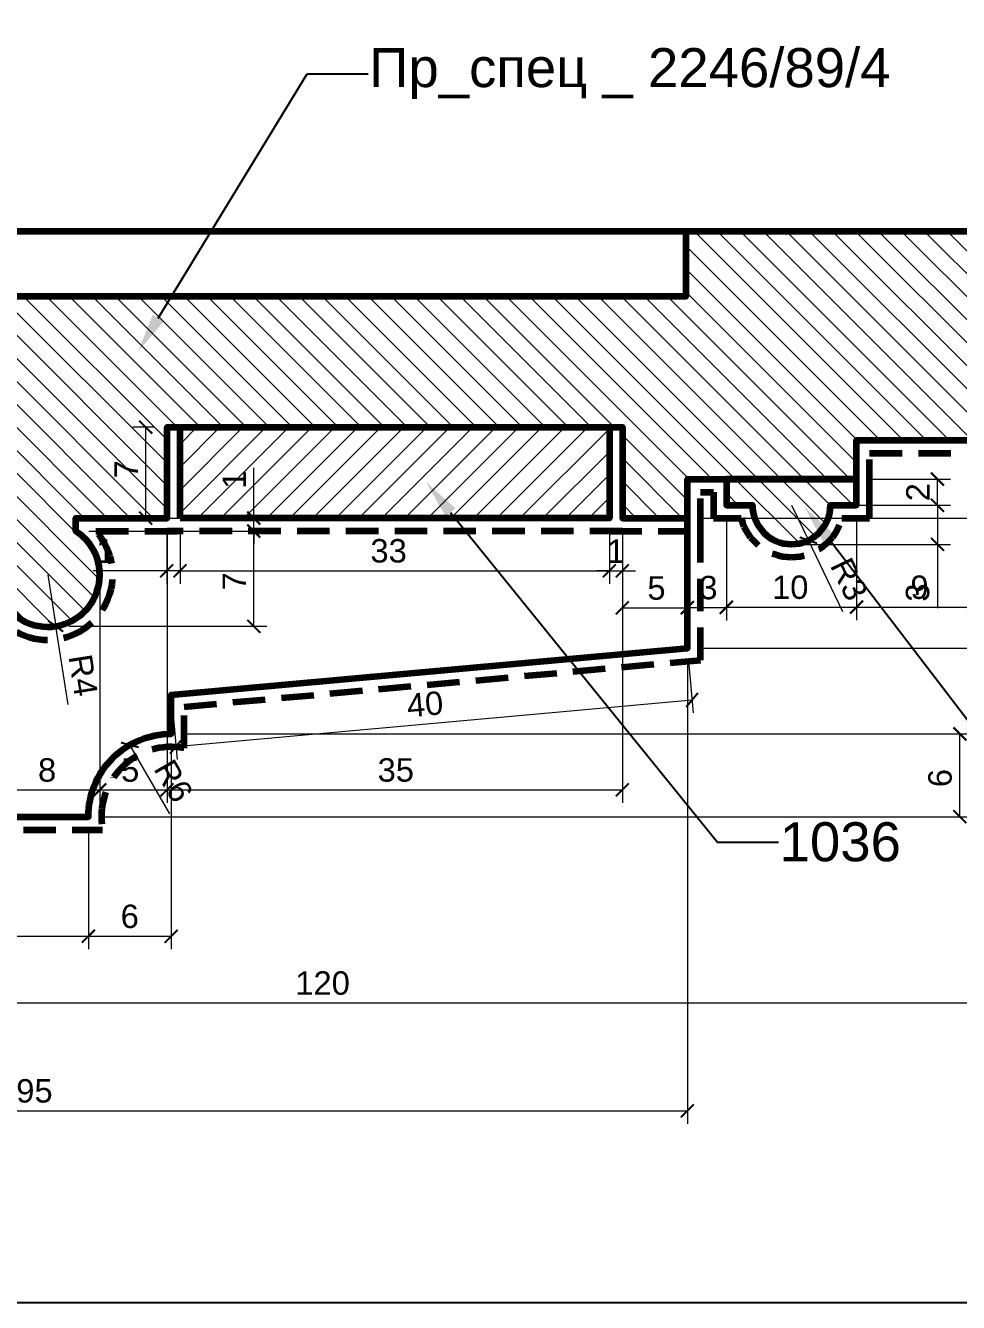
# Model space of a CAD drawing. Header units: millimetres. Extents: x -227 to 343, y -8921 to -8541.
# Drawn here: x 35 to 106.7, y -8921.5 to -8823.3 of the extents above; entities that cross this region are included whole.
import ezdxf
from ezdxf import colors
from ezdxf.entities.mleader import LeaderData, LeaderLine
from ezdxf.math import Vec2, Vec3

# ---------------------------------------------------------------- set-up
doc = ezdxf.new("R2010")
doc.units = ezdxf.units.MM
doc.linetypes.add('HIDDEN', pattern=[0.375, 0.25, -0.125])
doc.layers.add('Outside panel', color=7, linetype='Continuous', lineweight=18, true_color=0x7f5e57)
doc.layers.add('линия 15', color=7, linetype='Continuous', lineweight=15)
doc.layers.add('линия 50', color=1, linetype='Continuous', lineweight=100)
doc.layers.add('размеры в модели', color=7, linetype='Continuous')
doc.styles.get("Standard").update_dxf_attribs({"font": 'arial.ttf'})
doc.dimstyles.new('M_1', dxfattribs={"dimtxt": 1.8, "dimasz": 1, "dimexe": 1, "dimexo": 1, "dimgap": 0.6, "dimtad": 1, "dimdec": 0, "dimdsep": 46, "dimtxsty": 'Standard', "dimblk": 'ARCHTICK', "dimcen": -5, "dimclrd": 7, "dimclre": 7, "dimclrt": 7, "dimadec": 0, "dimazin": 0, "dimtfac": 1, "dimtdec": 0, "dimtmove": 0, "dimatfit": 3, "dimfxl": 1, "dimtolj": 1, "dimtzin": 0, "dimlwd": 5, "dimlwe": 5, "dimarcsym": 0})
pattern_1 = [(135, (-304103.0977, 89152.7305), (-0.8838834765, -0.8838834765), [])]

# ---------------------------------------------------------------- blocks, each defined once
blk = doc.blocks.new('_ArchTick')
at = {"color": 0, "linetype": 'ByBlock', "const_width": 0.15}
blk.add_lwpolyline([(-0.5, -0.5), (0.5, 0.5)], dxfattribs=at)
blk = doc.blocks.new('*D12')
at = {"layer": 'Defpoints', "color": 0, "ltscale": 1000, "transparency": 16777216}
for p in [(38.85, -8862.162), (52.52, -8862.162), (37.298, -8869.473)]:
    blk.add_point(p, dxfattribs=at)
at = {"layer": 'линия 15', "color": 7, "lineweight": 5, "ltscale": 1000, "transparency": 16777216}
for p, q in [((39.85, -8862.162), (53.52, -8862.162)), ((52.52, -8869.473), (52.52, -8862.162)), ((38.298, -8869.473), (53.52, -8869.473))]:
    blk.add_line(p, q, dxfattribs=at)
for p, rotation in [((52.52, -8862.162), 90), ((52.52, -8869.473), 270)]:
    blk.add_blockref('_ArchTick', p, dxfattribs=dict(at, rotation=rotation))
at = {"layer": 'линия 15', "color": 7, "ltscale": 1000, "transparency": 16777216, "insert": (51.02, -8866.027), "char_height": 1.8, "attachment_point": 5, "rotation": 90}
blk.add_mtext('\\A1;7', dxfattribs=at)
blk = doc.blocks.new('*D11')
at = {"layer": 'Defpoints', "color": 0, "ltscale": 1000, "transparency": 16777216}
for p in [(85.85, -8871.162), (46.172, -8874.749), (86.21, -8875.143)]:
    blk.add_point(p, dxfattribs=at)
at = {"layer": 'линия 15', "color": 7, "lineweight": 5, "ltscale": 1000, "transparency": 16777216}
for p, q in [((85.94, -8872.158), (86.3, -8876.139)), ((46.532, -8878.73), (86.21, -8875.143)), ((46.262, -8875.745), (46.622, -8879.726))]:
    blk.add_line(p, q, dxfattribs=at)
for p, rotation in [((86.21, -8875.143), 5.165563345147734), ((46.532, -8878.73), 185.1655633451478)]:
    blk.add_blockref('_ArchTick', p, dxfattribs=dict(at, rotation=rotation))
at = {"layer": 'линия 15', "color": 7, "ltscale": 1000, "transparency": 16777216, "insert": (65.681, -8875.474), "char_height": 1.8, "attachment_point": 5, "rotation": 5.16556}
blk.add_mtext('\\A1;40', dxfattribs=at)
blk = doc.blocks.new('*D10')
at = {"layer": 'Defpoints', "color": 0, "ltscale": 1000, "transparency": 16777216}
for p in [(42.993, -8878.601), (46.175, -8884.116)]:
    blk.add_point(p, dxfattribs=at)
at = {"layer": 'линия 15', "color": 7, "lineweight": 5, "ltscale": 1000, "transparency": 16777216}
blk.add_line((46.055, -8883.908), (42.993, -8878.601), dxfattribs=at)
at = {"layer": 'линия 15', "color": 7, "lineweight": 5, "ltscale": 1000, "transparency": 16777216, "rotation": 119.9804934253433}
blk.add_blockref('_ArchTick', (42.993, -8878.601), dxfattribs=at)
at = {"layer": 'линия 15', "color": 7, "ltscale": 1000, "transparency": 16777216, "insert": (46.346, -8881.373), "char_height": 1.8, "attachment_point": 5, "rotation": 299.98049}
blk.add_mtext('\\A1;R6', dxfattribs=at)
blk = doc.blocks.new('*D9')
at = {"layer": 'Defpoints', "color": 0, "ltscale": 1000, "transparency": 16777216}
for p in [(46.172, -8877.749), (106.794, -8877.749), (39.808, -8884.119)]:
    blk.add_point(p, dxfattribs=at)
at = {"layer": 'линия 15', "color": 7, "lineweight": 5, "ltscale": 1000, "transparency": 16777216}
for p, q in [((47.172, -8877.749), (107.794, -8877.749)), ((106.794, -8884.119), (106.794, -8877.749)), ((40.808, -8884.119), (107.794, -8884.119))]:
    blk.add_line(p, q, dxfattribs=at)
for p, rotation in [((106.794, -8877.749), 90), ((106.794, -8884.119), 270)]:
    blk.add_blockref('_ArchTick', p, dxfattribs=dict(at, rotation=rotation))
at = {"layer": 'линия 15', "color": 7, "ltscale": 1000, "transparency": 16777216, "insert": (105.275, -8881.15), "char_height": 1.8, "attachment_point": 5, "rotation": 90}
blk.add_mtext('\\A1;6', dxfattribs=at)
blk = doc.blocks.new('*D8')
at = {"layer": 'Defpoints', "color": 0, "ltscale": 1000, "transparency": 16777216}
for p in [(85.85, -8871.162), (120.135, -8871.162), (46.172, -8877.749)]:
    blk.add_point(p, dxfattribs=at)
at = {"layer": 'линия 15', "color": 7, "lineweight": 5, "ltscale": 1000, "transparency": 16777216}
for p, q in [((86.85, -8871.162), (121.135, -8871.162)), ((120.135, -8877.749), (120.135, -8871.162)), ((47.172, -8877.749), (121.135, -8877.749))]:
    blk.add_line(p, q, dxfattribs=at)
for p, rotation in [((120.135, -8871.162), 90), ((120.135, -8877.749), 270)]:
    blk.add_blockref('_ArchTick', p, dxfattribs=dict(at, rotation=rotation))
at = {"layer": 'линия 15', "color": 7, "ltscale": 1000, "transparency": 16777216, "insert": (118.635, -8874.624), "char_height": 1.8, "attachment_point": 5, "rotation": 90}
blk.add_mtext('\\A1;7', dxfattribs=at)
blk = doc.blocks.new('*D7')
at = {"layer": 'Defpoints', "color": 0, "ltscale": 1000, "transparency": 16777216}
for p in [(85.85, -8861.162), (120.135, -8861.162), (85.85, -8871.162)]:
    blk.add_point(p, dxfattribs=at)
at = {"layer": 'линия 15', "color": 7, "lineweight": 5, "ltscale": 1000, "transparency": 16777216}
for p, q in [((86.85, -8861.162), (121.135, -8861.162)), ((120.135, -8871.162), (120.135, -8861.162)), ((86.85, -8871.162), (121.135, -8871.162))]:
    blk.add_line(p, q, dxfattribs=at)
for p, rotation in [((120.135, -8861.162), 90), ((120.135, -8871.162), 270)]:
    blk.add_blockref('_ArchTick', p, dxfattribs=dict(at, rotation=rotation))
at = {"layer": 'линия 15', "color": 7, "ltscale": 1000, "transparency": 16777216, "insert": (118.616, -8865.826), "char_height": 1.8, "attachment_point": 5, "rotation": 90}
blk.add_mtext('\\A1;10', dxfattribs=at)
blk = doc.blocks.new('*D6')
at = {"layer": 'Defpoints', "color": 0, "ltscale": 1000, "transparency": 16777216}
for p in [(46.172, -8877.749), (39.808, -8884.119), (46.172, -8893.307)]:
    blk.add_point(p, dxfattribs=at)
at = {"layer": 'линия 15', "color": 7, "lineweight": 5, "ltscale": 1000, "transparency": 16777216}
for p, q in [((46.172, -8878.749), (46.172, -8894.307)), ((39.808, -8885.119), (39.808, -8894.307)), ((39.808, -8893.307), (46.172, -8893.307))]:
    blk.add_line(p, q, dxfattribs=at)
at = {"layer": 'линия 15', "color": 7, "lineweight": 5, "ltscale": 1000, "transparency": 16777216, "rotation": 180}
blk.add_blockref('_ArchTick', (39.808, -8893.307), dxfattribs=at)
at = {"layer": 'линия 15', "color": 7, "lineweight": 5, "ltscale": 1000, "transparency": 16777216}
blk.add_blockref('_ArchTick', (46.172, -8893.307), dxfattribs=at)
at = {"layer": 'линия 15', "color": 7, "ltscale": 1000, "transparency": 16777216, "insert": (42.986, -8891.788), "char_height": 1.8, "attachment_point": 5}
blk.add_mtext('\\A1;6', dxfattribs=at)
blk = doc.blocks.new('*D5')
at = {"layer": 'Defpoints', "color": 0, "ltscale": 1000, "transparency": 16777216}
for p in [(115.735, -8848.119), (-4.265, -8875.119), (115.735, -8898.439)]:
    blk.add_point(p, dxfattribs=at)
at = {"layer": 'линия 15', "color": 7, "lineweight": 5, "ltscale": 1000, "transparency": 16777216}
for p, q in [((115.735, -8849.119), (115.735, -8899.439)), ((-4.265, -8876.119), (-4.265, -8899.439)), ((-4.265, -8898.439), (115.735, -8898.439))]:
    blk.add_line(p, q, dxfattribs=at)
at = {"layer": 'линия 15', "color": 7, "lineweight": 5, "ltscale": 1000, "transparency": 16777216, "rotation": 180}
blk.add_blockref('_ArchTick', (-4.265, -8898.439), dxfattribs=at)
at = {"layer": 'линия 15', "color": 7, "lineweight": 5, "ltscale": 1000, "transparency": 16777216}
blk.add_blockref('_ArchTick', (115.735, -8898.439), dxfattribs=at)
at = {"layer": 'линия 15', "color": 7, "ltscale": 1000, "transparency": 16777216, "insert": (57.808, -8896.92), "char_height": 1.8, "attachment_point": 5}
blk.add_mtext('\\A1;120', dxfattribs=at)
blk = doc.blocks.new('*D4')
at = {"layer": 'Defpoints', "color": 0, "ltscale": 1000, "transparency": 16777216}
for p in [(85.85, -8871.162), (-9.192, -8884.119), (85.85, -8906.727)]:
    blk.add_point(p, dxfattribs=at)
at = {"layer": 'линия 15', "color": 7, "lineweight": 5, "ltscale": 1000, "transparency": 16777216}
for p, q in [((85.85, -8872.162), (85.85, -8907.727)), ((-9.192, -8885.119), (-9.192, -8907.727)), ((-9.192, -8906.727), (85.85, -8906.727))]:
    blk.add_line(p, q, dxfattribs=at)
at = {"layer": 'линия 15', "color": 7, "lineweight": 5, "ltscale": 1000, "transparency": 16777216, "rotation": 180}
blk.add_blockref('_ArchTick', (-9.192, -8906.727), dxfattribs=at)
at = {"layer": 'линия 15', "color": 7, "lineweight": 5, "ltscale": 1000, "transparency": 16777216}
blk.add_blockref('_ArchTick', (85.85, -8906.727), dxfattribs=at)
at = {"layer": 'линия 15', "color": 7, "ltscale": 1000, "transparency": 16777216, "insert": (35.66, -8905.208), "char_height": 1.8, "attachment_point": 5}
blk.add_mtext('\\A1;95', dxfattribs=at)
blk = doc.blocks.new('*D53')
at = {"layer": 'Defpoints', "color": 0, "ltscale": 1000, "transparency": 16777216}
for p in [(79.85, -8861.162), (80.85, -8861.162), (80.85, -8865.208)]:
    blk.add_point(p, dxfattribs=at)
at = {"layer": 'размеры в модели', "color": 7, "lineweight": 5, "ltscale": 1000, "transparency": 16777216}
for p, q in [((79.85, -8862.162), (79.85, -8866.208)), ((80.85, -8862.162), (80.85, -8866.208)), ((79.85, -8865.208), (78.85, -8865.208)), ((79.85, -8865.208), (80.85, -8865.208)), ((80.85, -8865.208), (81.85, -8865.208))]:
    blk.add_line(p, q, dxfattribs=at)
blk.add_blockref('_ArchTick', (79.85, -8865.208), dxfattribs=at)
at = {"layer": 'размеры в модели', "color": 7, "lineweight": 5, "ltscale": 1000, "transparency": 16777216, "rotation": 180}
blk.add_blockref('_ArchTick', (80.85, -8865.208), dxfattribs=at)
at = {"layer": 'размеры в модели', "color": 7, "ltscale": 1000, "transparency": 16777216, "insert": (80.35, -8863.704), "char_height": 1.8, "attachment_point": 5}
blk.add_mtext('\\A1;1', dxfattribs=at)
blk = doc.blocks.new('*D52')
at = {"layer": 'Defpoints', "color": 0, "ltscale": 1000, "transparency": 16777216}
for p in [(46.85, -8861.162), (79.85, -8861.162), (79.85, -8865.207)]:
    blk.add_point(p, dxfattribs=at)
at = {"layer": 'размеры в модели', "color": 7, "lineweight": 5, "ltscale": 1000, "transparency": 16777216}
for p, q in [((46.85, -8862.162), (46.85, -8866.207)), ((79.85, -8862.162), (79.85, -8866.207)), ((46.85, -8865.207), (79.85, -8865.207))]:
    blk.add_line(p, q, dxfattribs=at)
at = {"layer": 'размеры в модели', "color": 7, "lineweight": 5, "ltscale": 1000, "transparency": 16777216, "rotation": 180}
blk.add_blockref('_ArchTick', (46.85, -8865.207), dxfattribs=at)
at = {"layer": 'размеры в модели', "color": 7, "lineweight": 5, "ltscale": 1000, "transparency": 16777216}
blk.add_blockref('_ArchTick', (79.85, -8865.207), dxfattribs=at)
at = {"layer": 'размеры в модели', "color": 7, "ltscale": 1000, "transparency": 16777216, "insert": (62.884, -8863.687), "char_height": 1.8, "attachment_point": 5}
blk.add_mtext('\\A1;33', dxfattribs=at)
blk = doc.blocks.new('*D51')
at = {"layer": 'Defpoints', "color": 0, "ltscale": 1000, "transparency": 16777216}
for p in [(44.212, -8854.162), (45.843, -8854.162), (45.843, -8861.162)]:
    blk.add_point(p, dxfattribs=at)
at = {"layer": 'размеры в модели', "color": 7, "lineweight": 5, "ltscale": 1000, "transparency": 16777216}
for p, q in [((44.843, -8854.162), (43.212, -8854.162)), ((44.212, -8861.162), (44.212, -8854.162)), ((44.843, -8861.162), (43.212, -8861.162))]:
    blk.add_line(p, q, dxfattribs=at)
for p, rotation in [((44.212, -8854.162), 90), ((44.212, -8861.162), 270)]:
    blk.add_blockref('_ArchTick', p, dxfattribs=dict(at, rotation=rotation))
at = {"layer": 'размеры в модели', "color": 7, "ltscale": 1000, "transparency": 16777216, "insert": (42.712, -8857.411), "char_height": 1.8, "attachment_point": 5, "rotation": 90}
blk.add_mtext('\\A1;7', dxfattribs=at)
blk = doc.blocks.new('*D50')
at = {"layer": 'Defpoints', "color": 0, "ltscale": 1000, "transparency": 16777216}
for p in [(45.828, -8861.162), (46.85, -8861.162), (46.85, -8865.207)]:
    blk.add_point(p, dxfattribs=at)
at = {"layer": 'размеры в модели', "color": 7, "lineweight": 5, "ltscale": 1000, "transparency": 16777216}
for p, q in [((45.828, -8862.162), (45.828, -8866.207)), ((46.85, -8862.162), (46.85, -8866.207)), ((45.828, -8865.207), (40.182, -8865.207)), ((46.85, -8865.207), (45.828, -8865.207)), ((46.85, -8865.207), (47.85, -8865.207))]:
    blk.add_line(p, q, dxfattribs=at)
blk.add_blockref('_ArchTick', (45.828, -8865.207), dxfattribs=at)
at = {"layer": 'размеры в модели', "color": 7, "lineweight": 5, "ltscale": 1000, "transparency": 16777216, "rotation": 180}
blk.add_blockref('_ArchTick', (46.85, -8865.207), dxfattribs=at)
at = {"layer": 'размеры в модели', "color": 7, "ltscale": 1000, "transparency": 16777216, "insert": (41.113, -8863.703), "char_height": 1.8, "attachment_point": 5}
blk.add_mtext('\\A1;1', dxfattribs=at)
blk = doc.blocks.new('*D48')
at = {"layer": 'Defpoints', "color": 0, "ltscale": 1000, "transparency": 16777216}
for p in [(36.68, -8865.522), (37.298, -8869.473)]:
    blk.add_point(p, dxfattribs=at)
at = {"layer": 'размеры в модели', "color": 7, "lineweight": 5, "ltscale": 1000, "transparency": 16777216}
for p in [(36.68, -8865.522), (38.241, -8875.495)]:
    blk.add_line(p, (37.298, -8869.473), dxfattribs=at)
at = {"layer": 'размеры в модели', "color": 7, "lineweight": 5, "ltscale": 1000, "transparency": 16777216, "rotation": 98.89890351265475}
blk.add_blockref('_ArchTick', (37.298, -8869.473), dxfattribs=at)
at = {"layer": 'размеры в модели', "color": 7, "ltscale": 1000, "transparency": 16777216, "insert": (39.407, -8873.24), "char_height": 1.8, "attachment_point": 5, "rotation": 278.8989}
blk.add_mtext('\\A1;R4', dxfattribs=at)
blk = doc.blocks.new('*D43')
at = {"layer": 'Defpoints', "color": 0, "ltscale": 1000, "transparency": 16777216}
for p in [(38.85, -8861.162), (52.52, -8861.162), (38.85, -8862.162)]:
    blk.add_point(p, dxfattribs=at)
at = {"layer": 'размеры в модели', "color": 7, "lineweight": 5, "ltscale": 1000, "transparency": 16777216}
for p, q in [((52.52, -8861.162), (52.52, -8857.284)), ((39.85, -8861.162), (53.52, -8861.162)), ((52.52, -8862.162), (52.52, -8861.162)), ((39.85, -8862.162), (53.52, -8862.162)), ((52.52, -8862.162), (52.52, -8863.162))]:
    blk.add_line(p, q, dxfattribs=at)
for p, rotation in [((52.52, -8861.162), 270), ((52.52, -8862.162), 90)]:
    blk.add_blockref('_ArchTick', p, dxfattribs=dict(at, rotation=rotation))
at = {"layer": 'размеры в модели', "color": 7, "ltscale": 1000, "transparency": 16777216, "insert": (51.016, -8858.215), "char_height": 1.8, "attachment_point": 5, "rotation": 90}
blk.add_mtext('\\A1;1', dxfattribs=at)
blk = doc.blocks.new('*D42')
at = {"layer": 'Defpoints', "color": 0, "ltscale": 1000, "transparency": 16777216}
for p in [(98.783, -8858.162), (105.07, -8858.162), (98.784, -8860.171)]:
    blk.add_point(p, dxfattribs=at)
at = {"layer": 'размеры в модели', "color": 7, "lineweight": 5, "ltscale": 1000, "transparency": 16777216}
for p, q in [((99.783, -8858.162), (106.07, -8858.162)), ((105.07, -8860.171), (105.07, -8858.162)), ((99.784, -8860.171), (106.07, -8860.171))]:
    blk.add_line(p, q, dxfattribs=at)
for p, rotation in [((105.07, -8858.162), 90), ((105.07, -8860.171), 270)]:
    blk.add_blockref('_ArchTick', p, dxfattribs=dict(at, rotation=rotation))
at = {"layer": 'размеры в модели', "color": 7, "ltscale": 1000, "transparency": 16777216, "insert": (103.567, -8859.167), "char_height": 1.8, "attachment_point": 5, "rotation": 90}
blk.add_mtext('\\A1;2', dxfattribs=at)
blk = doc.blocks.new('*D41')
at = {"layer": 'Defpoints', "color": 0, "ltscale": 1000, "transparency": 16777216}
for p in [(96.807, -8860.168), (105.07, -8860.168), (93.789, -8863.178)]:
    blk.add_point(p, dxfattribs=at)
at = {"layer": 'размеры в модели', "color": 7, "lineweight": 5, "ltscale": 1000, "transparency": 16777216}
for p, q in [((97.807, -8860.168), (106.07, -8860.168)), ((105.07, -8860.168), (105.07, -8863.178)), ((94.789, -8863.178), (106.07, -8863.178)), ((105.07, -8863.178), (105.07, -8868.077))]:
    blk.add_line(p, q, dxfattribs=at)
for p, rotation in [((105.07, -8860.168), 90), ((105.07, -8863.178), 270)]:
    blk.add_blockref('_ArchTick', p, dxfattribs=dict(at, rotation=rotation))
at = {"layer": 'размеры в модели', "color": 7, "ltscale": 1000, "transparency": 16777216, "insert": (103.551, -8866.887), "char_height": 1.8, "attachment_point": 5, "rotation": 90}
blk.add_mtext('\\A1;3', dxfattribs=at)
blk = doc.blocks.new('*D40')
at = {"layer": 'Defpoints', "color": 0, "ltscale": 1000, "transparency": 16777216}
for p in [(93.85, -8860.162), (95.151, -8862.865)]:
    blk.add_point(p, dxfattribs=at)
at = {"layer": 'размеры в модели', "color": 7, "lineweight": 5, "ltscale": 1000, "transparency": 16777216}
for p in [(93.85, -8860.162), (97.796, -8868.365)]:
    blk.add_line(p, (95.151, -8862.865), dxfattribs=at)
at = {"layer": 'размеры в модели', "color": 7, "lineweight": 5, "ltscale": 1000, "transparency": 16777216, "rotation": 115.6872272918844}
blk.add_blockref('_ArchTick', (95.151, -8862.865), dxfattribs=at)
at = {"layer": 'размеры в модели', "color": 7, "ltscale": 1000, "transparency": 16777216, "insert": (98.276, -8865.858), "char_height": 1.8, "attachment_point": 5, "rotation": 295.68723}
blk.add_mtext('\\A1;R3', dxfattribs=at)
blk = doc.blocks.new('*D34')
at = {"layer": 'Defpoints', "color": 0, "ltscale": 1000, "transparency": 16777216}
for p in [(107.85, -8855.162), (98.85, -8860.162), (107.85, -8868.005)]:
    blk.add_point(p, dxfattribs=at)
at = {"layer": 'размеры в модели', "color": 7, "lineweight": 5, "ltscale": 1000, "transparency": 16777216}
for p, q in [((107.85, -8856.162), (107.85, -8869.005)), ((98.85, -8861.162), (98.85, -8869.005)), ((98.85, -8868.005), (107.85, -8868.005))]:
    blk.add_line(p, q, dxfattribs=at)
at = {"layer": 'размеры в модели', "color": 7, "lineweight": 5, "ltscale": 1000, "transparency": 16777216, "rotation": 180}
blk.add_blockref('_ArchTick', (98.85, -8868.005), dxfattribs=at)
at = {"layer": 'размеры в модели', "color": 7, "lineweight": 5, "ltscale": 1000, "transparency": 16777216}
blk.add_blockref('_ArchTick', (107.85, -8868.005), dxfattribs=at)
at = {"layer": 'размеры в модели', "color": 7, "ltscale": 1000, "transparency": 16777216, "insert": (103.689, -8866.486), "char_height": 1.8, "attachment_point": 5}
blk.add_mtext('\\A1;9', dxfattribs=at)
blk = doc.blocks.new('*D33')
at = {"layer": 'Defpoints', "color": 0, "ltscale": 1000, "transparency": 16777216}
for p in [(88.85, -8860.162), (98.85, -8860.162), (98.85, -8868.005)]:
    blk.add_point(p, dxfattribs=at)
at = {"layer": 'размеры в модели', "color": 7, "lineweight": 5, "ltscale": 1000, "transparency": 16777216}
for p, q in [((88.85, -8861.162), (88.85, -8869.005)), ((98.85, -8861.162), (98.85, -8869.005)), ((88.85, -8868.005), (98.85, -8868.005))]:
    blk.add_line(p, q, dxfattribs=at)
at = {"layer": 'размеры в модели', "color": 7, "lineweight": 5, "ltscale": 1000, "transparency": 16777216, "rotation": 180}
blk.add_blockref('_ArchTick', (88.85, -8868.005), dxfattribs=at)
at = {"layer": 'размеры в модели', "color": 7, "lineweight": 5, "ltscale": 1000, "transparency": 16777216}
blk.add_blockref('_ArchTick', (98.85, -8868.005), dxfattribs=at)
at = {"layer": 'размеры в модели', "color": 7, "ltscale": 1000, "transparency": 16777216, "insert": (93.754, -8866.486), "char_height": 1.8, "attachment_point": 5}
blk.add_mtext('\\A1;10', dxfattribs=at)
blk = doc.blocks.new('*D32')
at = {"layer": 'Defpoints', "color": 0, "ltscale": 1000, "transparency": 16777216}
for p in [(88.85, -8860.162), (85.85, -8861.162), (88.85, -8868.032)]:
    blk.add_point(p, dxfattribs=at)
at = {"layer": 'размеры в модели', "color": 7, "lineweight": 5, "ltscale": 1000, "transparency": 16777216}
for p, q in [((88.85, -8861.162), (88.85, -8869.032)), ((85.85, -8862.162), (85.85, -8869.032)), ((85.85, -8868.032), (88.85, -8868.032))]:
    blk.add_line(p, q, dxfattribs=at)
at = {"layer": 'размеры в модели', "color": 7, "lineweight": 5, "ltscale": 1000, "transparency": 16777216, "rotation": 180}
blk.add_blockref('_ArchTick', (85.85, -8868.032), dxfattribs=at)
at = {"layer": 'размеры в модели', "color": 7, "lineweight": 5, "ltscale": 1000, "transparency": 16777216}
blk.add_blockref('_ArchTick', (88.85, -8868.032), dxfattribs=at)
at = {"layer": 'размеры в модели', "color": 7, "ltscale": 1000, "transparency": 16777216, "insert": (87.469, -8866.513), "char_height": 1.8, "attachment_point": 5}
blk.add_mtext('\\A1;3', dxfattribs=at)
blk = doc.blocks.new('*D31')
at = {"layer": 'Defpoints', "color": 0, "ltscale": 1000, "transparency": 16777216}
for p in [(80.85, -8861.162), (85.85, -8861.162), (85.85, -8868.061)]:
    blk.add_point(p, dxfattribs=at)
at = {"layer": 'размеры в модели', "color": 7, "lineweight": 5, "ltscale": 1000, "transparency": 16777216}
for p, q in [((80.85, -8862.162), (80.85, -8869.061)), ((85.85, -8862.162), (85.85, -8869.061)), ((80.85, -8868.061), (85.85, -8868.061))]:
    blk.add_line(p, q, dxfattribs=at)
at = {"layer": 'размеры в модели', "color": 7, "lineweight": 5, "ltscale": 1000, "transparency": 16777216, "rotation": 180}
blk.add_blockref('_ArchTick', (80.85, -8868.061), dxfattribs=at)
at = {"layer": 'размеры в модели', "color": 7, "lineweight": 5, "ltscale": 1000, "transparency": 16777216}
blk.add_blockref('_ArchTick', (85.85, -8868.061), dxfattribs=at)
at = {"layer": 'размеры в модели', "color": 7, "ltscale": 1000, "transparency": 16777216, "insert": (83.472, -8866.546), "char_height": 1.8, "attachment_point": 5}
blk.add_mtext('\\A1;5', dxfattribs=at)
blk = doc.blocks.new('*D30')
at = {"layer": 'Defpoints', "color": 0, "ltscale": 1000, "transparency": 16777216}
for p in [(45.85, -8861.162), (80.85, -8861.162), (80.85, -8882.056)]:
    blk.add_point(p, dxfattribs=at)
at = {"layer": 'размеры в модели', "color": 7, "lineweight": 5, "ltscale": 1000, "transparency": 16777216}
for p, q in [((45.85, -8862.162), (45.85, -8883.056)), ((80.85, -8862.162), (80.85, -8883.056)), ((45.85, -8882.056), (80.85, -8882.056))]:
    blk.add_line(p, q, dxfattribs=at)
at = {"layer": 'размеры в модели', "color": 7, "lineweight": 5, "ltscale": 1000, "transparency": 16777216, "rotation": 180}
blk.add_blockref('_ArchTick', (45.85, -8882.056), dxfattribs=at)
at = {"layer": 'размеры в модели', "color": 7, "lineweight": 5, "ltscale": 1000, "transparency": 16777216}
blk.add_blockref('_ArchTick', (80.85, -8882.056), dxfattribs=at)
at = {"layer": 'размеры в модели', "color": 7, "ltscale": 1000, "transparency": 16777216, "insert": (63.435, -8880.536), "char_height": 1.8, "attachment_point": 5}
blk.add_mtext('\\A1;35', dxfattribs=at)
blk = doc.blocks.new('*D29')
at = {"layer": 'Defpoints', "color": 0, "ltscale": 1000, "transparency": 16777216}
for p in [(45.85, -8861.162), (40.68, -8865.522), (45.85, -8882.056)]:
    blk.add_point(p, dxfattribs=at)
at = {"layer": 'размеры в модели', "color": 7, "lineweight": 5, "ltscale": 1000, "transparency": 16777216}
for p, q in [((45.85, -8862.162), (45.85, -8883.056)), ((40.68, -8866.522), (40.68, -8883.056)), ((40.68, -8882.056), (45.85, -8882.056))]:
    blk.add_line(p, q, dxfattribs=at)
at = {"layer": 'размеры в модели', "color": 7, "lineweight": 5, "ltscale": 1000, "transparency": 16777216, "rotation": 180}
blk.add_blockref('_ArchTick', (40.68, -8882.056), dxfattribs=at)
at = {"layer": 'размеры в модели', "color": 7, "lineweight": 5, "ltscale": 1000, "transparency": 16777216}
blk.add_blockref('_ArchTick', (45.85, -8882.056), dxfattribs=at)
at = {"layer": 'размеры в модели', "color": 7, "ltscale": 1000, "transparency": 16777216, "insert": (43.023, -8880.541), "char_height": 1.8, "attachment_point": 5}
blk.add_mtext('\\A1;5', dxfattribs=at)
blk = doc.blocks.new('*D28')
at = {"layer": 'Defpoints', "color": 0, "ltscale": 1000, "transparency": 16777216}
for p in [(32.72, -8866.088), (40.675, -8865.722), (40.675, -8882.056)]:
    blk.add_point(p, dxfattribs=at)
at = {"layer": 'размеры в модели', "color": 7, "lineweight": 5, "ltscale": 1000, "transparency": 16777216}
for p, q in [((32.72, -8867.088), (32.72, -8883.056)), ((40.675, -8866.722), (40.675, -8883.056)), ((32.72, -8882.056), (40.675, -8882.056))]:
    blk.add_line(p, q, dxfattribs=at)
at = {"layer": 'размеры в модели', "color": 7, "lineweight": 5, "ltscale": 1000, "transparency": 16777216, "rotation": 180}
blk.add_blockref('_ArchTick', (32.72, -8882.056), dxfattribs=at)
at = {"layer": 'размеры в модели', "color": 7, "lineweight": 5, "ltscale": 1000, "transparency": 16777216}
blk.add_blockref('_ArchTick', (40.675, -8882.056), dxfattribs=at)
at = {"layer": 'размеры в модели', "color": 7, "ltscale": 1000, "transparency": 16777216, "insert": (36.633, -8880.537), "char_height": 1.8, "attachment_point": 5}
blk.add_mtext('\\A1;8', dxfattribs=at)
blk = doc.blocks.new('*D19')
at = {"layer": 'Defpoints', "color": 0, "ltscale": 1000, "transparency": 16777216}
for p in [(-9.192, -8884.119), (39.808, -8884.116), (39.808, -8893.307)]:
    blk.add_point(p, dxfattribs=at)
at = {"layer": 'размеры в модели', "color": 7, "lineweight": 5, "ltscale": 1000, "transparency": 16777216}
for p, q in [((-9.192, -8885.119), (-9.192, -8894.307)), ((39.808, -8885.116), (39.808, -8894.307)), ((-9.192, -8893.307), (39.808, -8893.307))]:
    blk.add_line(p, q, dxfattribs=at)
at = {"layer": 'размеры в модели', "color": 7, "lineweight": 5, "ltscale": 1000, "transparency": 16777216, "rotation": 180}
blk.add_blockref('_ArchTick', (-9.192, -8893.307), dxfattribs=at)
at = {"layer": 'размеры в модели', "color": 7, "lineweight": 5, "ltscale": 1000, "transparency": 16777216}
blk.add_blockref('_ArchTick', (39.808, -8893.307), dxfattribs=at)
at = {"layer": 'размеры в модели', "color": 7, "ltscale": 1000, "transparency": 16777216, "insert": (16.604, -8891.788), "char_height": 1.8, "attachment_point": 5}
blk.add_mtext('\\A1;49', dxfattribs=at)

msp = doc.modelspace()

# ---------------------------------------------------------------- hatches: boundary and pattern name
at = {"layer": 'Outside panel', "ltscale": 1000}
h = msp.add_hatch(dxfattribs=at)
h.set_pattern_fill('ANSI31', color=256, scale=10, angle=90)
h.set_pattern_definition(pattern_1)
edge = h.paths.add_edge_path()
edge.add_line((45.85, -8861.162), (45.85, -8854.162))
edge.add_line((45.85, -8854.162), (80.85, -8854.162))
edge.add_line((80.85, -8854.162), (80.85, -8861.162))
edge.add_line((80.85, -8861.162), (85.85, -8861.162))
edge.add_line((85.85, -8861.162), (85.85, -8858.162))
edge.add_line((85.85, -8858.162), (98.85, -8858.162))
edge.add_line((98.85, -8858.162), (98.85, -8855.162))
edge.add_line((98.85, -8855.162), (107.85, -8855.162))
edge.add_line((107.85, -8855.162), (107.85, -8852.662))
edge.add_line((107.85, -8852.662), (110.85, -8852.662))
edge.add_arc((115.735, -8853.016), 4.898, 90, 175.84683, ccw=False)
edge.add_line((115.735, -8848.119), (115.735, -8833.119))
edge.add_line((115.735, -8833.119), (110.735, -8833.119))
edge.add_line((110.735, -8833.119), (110.735, -8839.119))
edge.add_line((110.735, -8839.119), (85.735, -8839.119))
edge.add_line((85.735, -8839.119), (85.735, -8844.119))
edge.add_line((85.735, -8844.119), (15.735, -8844.119))
edge.add_line((15.735, -8844.119), (15.735, -8839.119))
edge.add_line((15.735, -8839.119), (0.735, -8839.119))
edge.add_line((0.735, -8839.119), (0.735, -8844.119))
edge.add_line((0.735, -8844.119), (-4.265, -8844.119))
edge.add_line((-4.265, -8844.119), (-4.265, -8875.119))
edge.add_arc((-4.265, -8879.119), 4, 0.5697, 90, ccw=False)
edge.add_line((-0.265, -8879.079), (16.735, -8879.079))
edge.add_line((16.735, -8879.079), (16.735, -8876.079))
edge.add_line((16.735, -8876.079), (19.72, -8876.079))
edge.add_arc((24.72, -8876.088), 5, 89.99997, 179.89738, ccw=False)
edge.add_arc((24.72, -8866.088), 5, 270, 360)
edge.add_line((29.72, -8866.088), (32.72, -8866.088))
edge.add_arc((36.68, -8865.522), 4, 188.13765, 417.13459)
edge.add_line((38.85, -8862.162), (38.85, -8861.162))
edge.add_line((38.85, -8861.162), (45.85, -8861.162))
h = msp.add_hatch(dxfattribs=at)
h.set_pattern_fill('ANSI31', color=256, scale=10)
h.set_pattern_definition([(45, (-304103.0977, 89152.7305), (-0.8838834765, 0.8838834765), [])])
h.paths.add_polyline_path([(46.85, -8861.162), (46.85, -8854.162), (79.85, -8854.162), (79.85, -8861.162)])
h = msp.add_hatch(dxfattribs=at)
h.set_pattern_fill('ANSI31', color=256, scale=10, angle=90)
h.set_pattern_definition(pattern_1)
edge = h.paths.add_edge_path()
edge.add_line((88.85, -8858.162), (88.85, -8860.162))
edge.add_line((88.85, -8860.162), (90.85, -8860.162))
edge.add_arc((93.85, -8860.162), 3, 180, 360)
edge.add_line((96.85, -8860.162), (98.85, -8860.162))
edge.add_line((98.85, -8860.162), (98.85, -8858.162))
edge.add_line((98.85, -8858.162), (88.85, -8858.162))

# ---------------------------------------------------------------- linework, layer by layer
at = {"color": 6, "ltscale": 1000}
msp.add_lwpolyline([(-227.189, -8921.466), (342.811, -8921.466), (342.811, -8541.466), (-227.189, -8541.466)], close=True, dxfattribs=at)
at = {"layer": 'линия 50', "color": 1, "linetype": 'HIDDEN', "ltscale": 10, "true_color": 0xff0909}
for points in [[(99.85, -8859.162), (99.85, -8856.162), (108.85, -8856.162), (108.85, -8853.662), (111.891, -8853.662, -0.545185), (116.735, -8849.249), (116.735, -8832.119), (110.735, -8832.119)], [(-10.198, -8839.119), (-10.192, -8885.119), (40.902, -8885.119, -0.528786), (47.172, -8878.842), (47.172, -8875.662), (86.85, -8872.075), (86.85, -8861.162)], [(-0.265, -8839.119), (-0.265, -8843.119), (-5.265, -8843.119), (-5.265, -8876.29, -0.625711), (-1.422, -8880.079), (17.735, -8880.079), (17.735, -8877.079), (20.845, -8877.079, -0.489598), (24.72, -8872.088, 0.365977), (30.636, -8867.088), (31.931, -8867.088, 1.234497), (40.383, -8862.162), (46.85, -8862.162)], [(87.85, -8859.162), (87.85, -8861.162), (89.977, -8861.162, 0.774597), (97.723, -8861.162), (99.85, -8861.162), (99.85, -8857.162)]]:
    msp.add_lwpolyline(points, format="xyb", dxfattribs=at)
at = {"layer": 'линия 50', "color": 7}
for points in [[(32.72, -8866.088, 1.554629), (38.85, -8862.162), (38.85, -8861.162), (45.85, -8861.162), (45.85, -8854.162), (80.85, -8854.162), (80.85, -8861.162), (85.85, -8861.162), (85.85, -8858.162), (98.85, -8858.162), (98.85, -8855.162), (107.85, -8855.162), (107.85, -8852.662), (110.85, -8852.662, -0.393139), (115.735, -8848.119), (115.735, -8833.119), (110.735, -8833.119), (110.735, -8839.119), (85.735, -8839.119), (85.735, -8844.119), (15.735, -8844.119)], [(85.85, -8839.119), (-9.198, -8839.119), (-9.192, -8884.119), (39.808, -8884.119, -0.414214), (46.172, -8877.749), (46.172, -8874.749), (85.85, -8871.162), (85.85, -8861.162)]]:
    msp.add_lwpolyline(points, format="xyb", dxfattribs=at)
msp.add_lwpolyline([(46.85, -8861.162), (46.85, -8854.162), (79.85, -8854.162), (79.85, -8861.162)], close=True, dxfattribs=at)
msp.add_lwpolyline([(88.85, -8858.162), (88.85, -8860.162), (90.85, -8860.162, 1), (96.85, -8860.162), (98.85, -8860.162), (98.85, -8858.162)], format="xyb", close=True, dxfattribs=at)
at = {"layer": 'линия 50', "color": 1, "linetype": 'HIDDEN', "ltscale": 10, "true_color": 0xff0909}
for points in [[(79.85, -8862.162), (86.85, -8862.162), (86.85, -8859.162), (87.85, -8859.162)], [(80.85, -8862.162), (45.85, -8862.162)]]:
    msp.add_lwpolyline(points, dxfattribs=at)

# ---------------------------------------------------------------- dimensions: what is measured, and where the dimension line sits
at = {"layer": 'линия 15', "color": 7, "ltscale": 1000}
for base, p1, p2, picture, middle in [((115.735, -8898.439), (-4.265, -8875.119), (115.735, -8848.119), '*D5', (57.808, -8898.439)), ((85.85, -8906.727), (-9.192, -8884.119), (85.85, -8871.162), '*D4', (35.66, -8906.727)), ((46.172, -8893.307), (39.808, -8884.119), (46.172, -8877.749), '*D6', (42.986, -8893.307))]:
    dim = msp.add_linear_dim(base=base, p1=p1, p2=p2, dimstyle='M_1', dxfattribs=at)
    dim.commit()
    dim.dimension.update_dxf_attribs({"geometry": picture, "text_midpoint": middle, "dimtype": 128})
for base, p1, p2, angle, picture, middle, dimtype in [((120.135, -8861.162), (85.85, -8871.162), (85.85, -8861.162), 90, '*D7', (120.135, -8865.826), 128), ((52.52, -8862.162), (37.298, -8869.473), (38.85, -8862.162), 90, '*D12', (52.52, -8866.027), 128), ((86.21, -8875.143), (46.172, -8874.749), (85.85, -8871.162), 5.16556, '*D11', (65.817, -8876.987), 129), ((120.135, -8871.162), (46.172, -8877.749), (85.85, -8871.162), 90, '*D8', (120.135, -8874.624), 128), ((106.794, -8877.749), (39.808, -8884.119), (46.172, -8877.749), 90, '*D9', (106.794, -8881.15), 128)]:
    dim = msp.add_linear_dim(base=base, p1=p1, p2=p2, angle=angle, dimstyle='M_1', dxfattribs=at)
    dim.commit()
    dim.dimension.update_dxf_attribs({"geometry": picture, "text_midpoint": middle, "dimtype": dimtype})
dim = msp.add_radius_dim(center=(46.175, -8884.116), mpoint=(42.993, -8878.601), dimstyle='M_1', dxfattribs=at)
dim.commit()
dim.dimension.update_dxf_attribs({"geometry": '*D10', "text_midpoint": (45.03, -8882.132), "dimtype": 132})
at = {"layer": 'размеры в модели', "color": 5, "ltscale": 1000}
for base, p1, p2, picture, middle in [((44.212, -8854.162), (45.843, -8861.162), (45.843, -8854.162), '*D51', (44.212, -8857.411)), ((52.52, -8861.162), (38.85, -8862.162), (38.85, -8861.162), '*D43', (52.52, -8858.215)), ((105.07, -8858.162), (98.784, -8860.171), (98.783, -8858.162), '*D42', (105.07, -8859.167)), ((105.07, -8860.168), (93.789, -8863.178), (96.807, -8860.168), '*D41', (105.07, -8866.887))]:
    dim = msp.add_linear_dim(base=base, p1=p1, p2=p2, angle=90, dimstyle='M_1', dxfattribs=at)
    dim.commit()
    dim.dimension.update_dxf_attribs({"geometry": picture, "text_midpoint": middle, "dimtype": 128})
for base, p1, p2, picture, middle in [((107.85, -8868.005), (98.85, -8860.162), (107.85, -8855.162), '*D34', (103.689, -8868.005)), ((88.85, -8868.032), (85.85, -8861.162), (88.85, -8860.162), '*D32', (87.469, -8868.032)), ((98.85, -8868.005), (88.85, -8860.162), (98.85, -8860.162), '*D33', (93.754, -8868.005)), ((45.85, -8882.056), (40.68, -8865.522), (45.85, -8861.162), '*D29', (43.023, -8882.056)), ((46.85, -8865.207), (45.828, -8861.162), (46.85, -8861.162), '*D50', (41.113, -8865.207)), ((80.85, -8882.056), (45.85, -8861.162), (80.85, -8861.162), '*D30', (63.435, -8882.056)), ((79.85, -8865.207), (46.85, -8861.162), (79.85, -8861.162), '*D52', (62.884, -8865.207)), ((80.85, -8865.208), (79.85, -8861.162), (80.85, -8861.162), '*D53', (80.35, -8865.208)), ((85.85, -8868.061), (80.85, -8861.162), (85.85, -8861.162), '*D31', (83.472, -8868.061)), ((40.675, -8882.056), (32.72, -8866.088), (40.675, -8865.722), '*D28', (36.633, -8882.056)), ((39.808, -8893.307), (-9.192, -8884.119), (39.808, -8884.116), '*D19', (16.604, -8893.307))]:
    dim = msp.add_linear_dim(base=base, p1=p1, p2=p2, dimstyle='M_1', dxfattribs=at)
    dim.commit()
    dim.dimension.update_dxf_attribs({"geometry": picture, "text_midpoint": middle, "dimtype": 128})
for center, mpoint, picture, middle in [((93.85, -8860.162), (95.151, -8862.865), '*D40', (98.276, -8865.858)), ((36.68, -8865.522), (37.298, -8869.473), '*D48', (39.407, -8873.24))]:
    dim = msp.add_radius_dim(center=center, mpoint=mpoint, dimstyle='M_1', dxfattribs=at)
    dim.commit()
    dim.dimension.update_dxf_attribs({"geometry": picture, "text_midpoint": middle})

# ---------------------------------------------------------------- leaders
at = {"color": 7, "ltscale": 1000}
ml = msp.add_multileader_mtext('Standard', dxfattribs=at)
ml.set_content('\\A1;Пр_спец _ 2246/89/4 ', color=7)
ml.set_leader_properties()
ml.build(insert=Vec2(0, 0))
ml.multileader.update_dxf_attribs({"text_right_attachment_type": 6, "dogleg_length": 0.36, "arrow_head_size": 3})
ctx = ml.context
ctx.base_point, ctx.char_height, ctx.arrow_head_size, ctx.landing_gap_size, ctx.plane_origin = Vec3(61.305, -8827.003), 3, 3, 0.09, Vec3(22.648, -8834.066)
ctx.right_attachment = 6
notes = []
notes.append((ctx, [(1, (1, 1, 0), (56.629, -8827.003), (1, 0), 4.676, [(0, [(43.617, -8848.352)], 0, [])])]))
ctx.mtext.insert, ctx.mtext.flow_direction = Vec3(61.395, -8825.025), 5
ml = msp.add_multileader_mtext('Standard', dxfattribs=at)
ml.set_content('\\A1;1036', color=7)
ml.set_leader_properties()
ml.build(insert=Vec2(0, 0))
ml.multileader.update_dxf_attribs({"text_right_attachment_type": 6, "dogleg_length": 0.36, "arrow_head_size": 3})
ctx = ml.context
ctx.base_point, ctx.char_height, ctx.arrow_head_size, ctx.landing_gap_size, ctx.plane_origin = Vec3(92.849, -8886.072), 3, 3, 0.09, Vec3(11.835, -8906.246)
ctx.right_attachment = 6
notes.append((ctx, [(1, (1, 1, 0), (88.173, -8886.072), (1, 0), 4.676, [(0, [(65.759, -8858.387)], 0, [])])]))
ctx.mtext.insert, ctx.mtext.flow_direction = Vec3(92.939, -8884.546), 5
ml = msp.add_multileader_mtext('Standard', dxfattribs=at)
ml.set_content('\\A1;Пр_резной_спец _№2246/89/4\\PСв. Елизавета ', color=7)
ml.set_leader_properties()
ml.build(insert=Vec2(0, 0))
ml.multileader.update_dxf_attribs({"text_right_attachment_type": 6, "dogleg_length": 0.36, "arrow_head_size": 3})
ctx = ml.context
ctx.base_point, ctx.char_height, ctx.arrow_head_size, ctx.landing_gap_size, ctx.plane_origin = Vec3(116.799, -8882.899), 3, 3, 0.09, Vec3(40.918, -8908.147)
ctx.right_attachment = 6
notes.append((ctx, [(1, (1, 1, 0), (112.123, -8882.899), (1, 0), 4.676, [(0, [(94.842, -8860.287)], 0, [])])]))
ctx.mtext.insert, ctx.mtext.flow_direction = Vec3(116.889, -8881.366), 5
for ctx, leaders in notes:
    for number, flags, end, landing, length, lines in leaders:
        leader = LeaderData()
        leader.index, (leader.has_last_leader_line, leader.has_dogleg_vector, leader.attachment_direction) = number, flags
        leader.last_leader_point, leader.dogleg_vector, leader.dogleg_length = Vec3(end), Vec3(landing), length
        for number, points, colour, breaks in lines:
            line = LeaderLine()
            line.index, line.vertices, line.color, line.breaks = number, Vec3.list(points), colors.encode_raw_color(colour), breaks
            leader.lines.append(line)
        ctx.leaders.append(leader)

doc.saveas('drawing.dxf')
